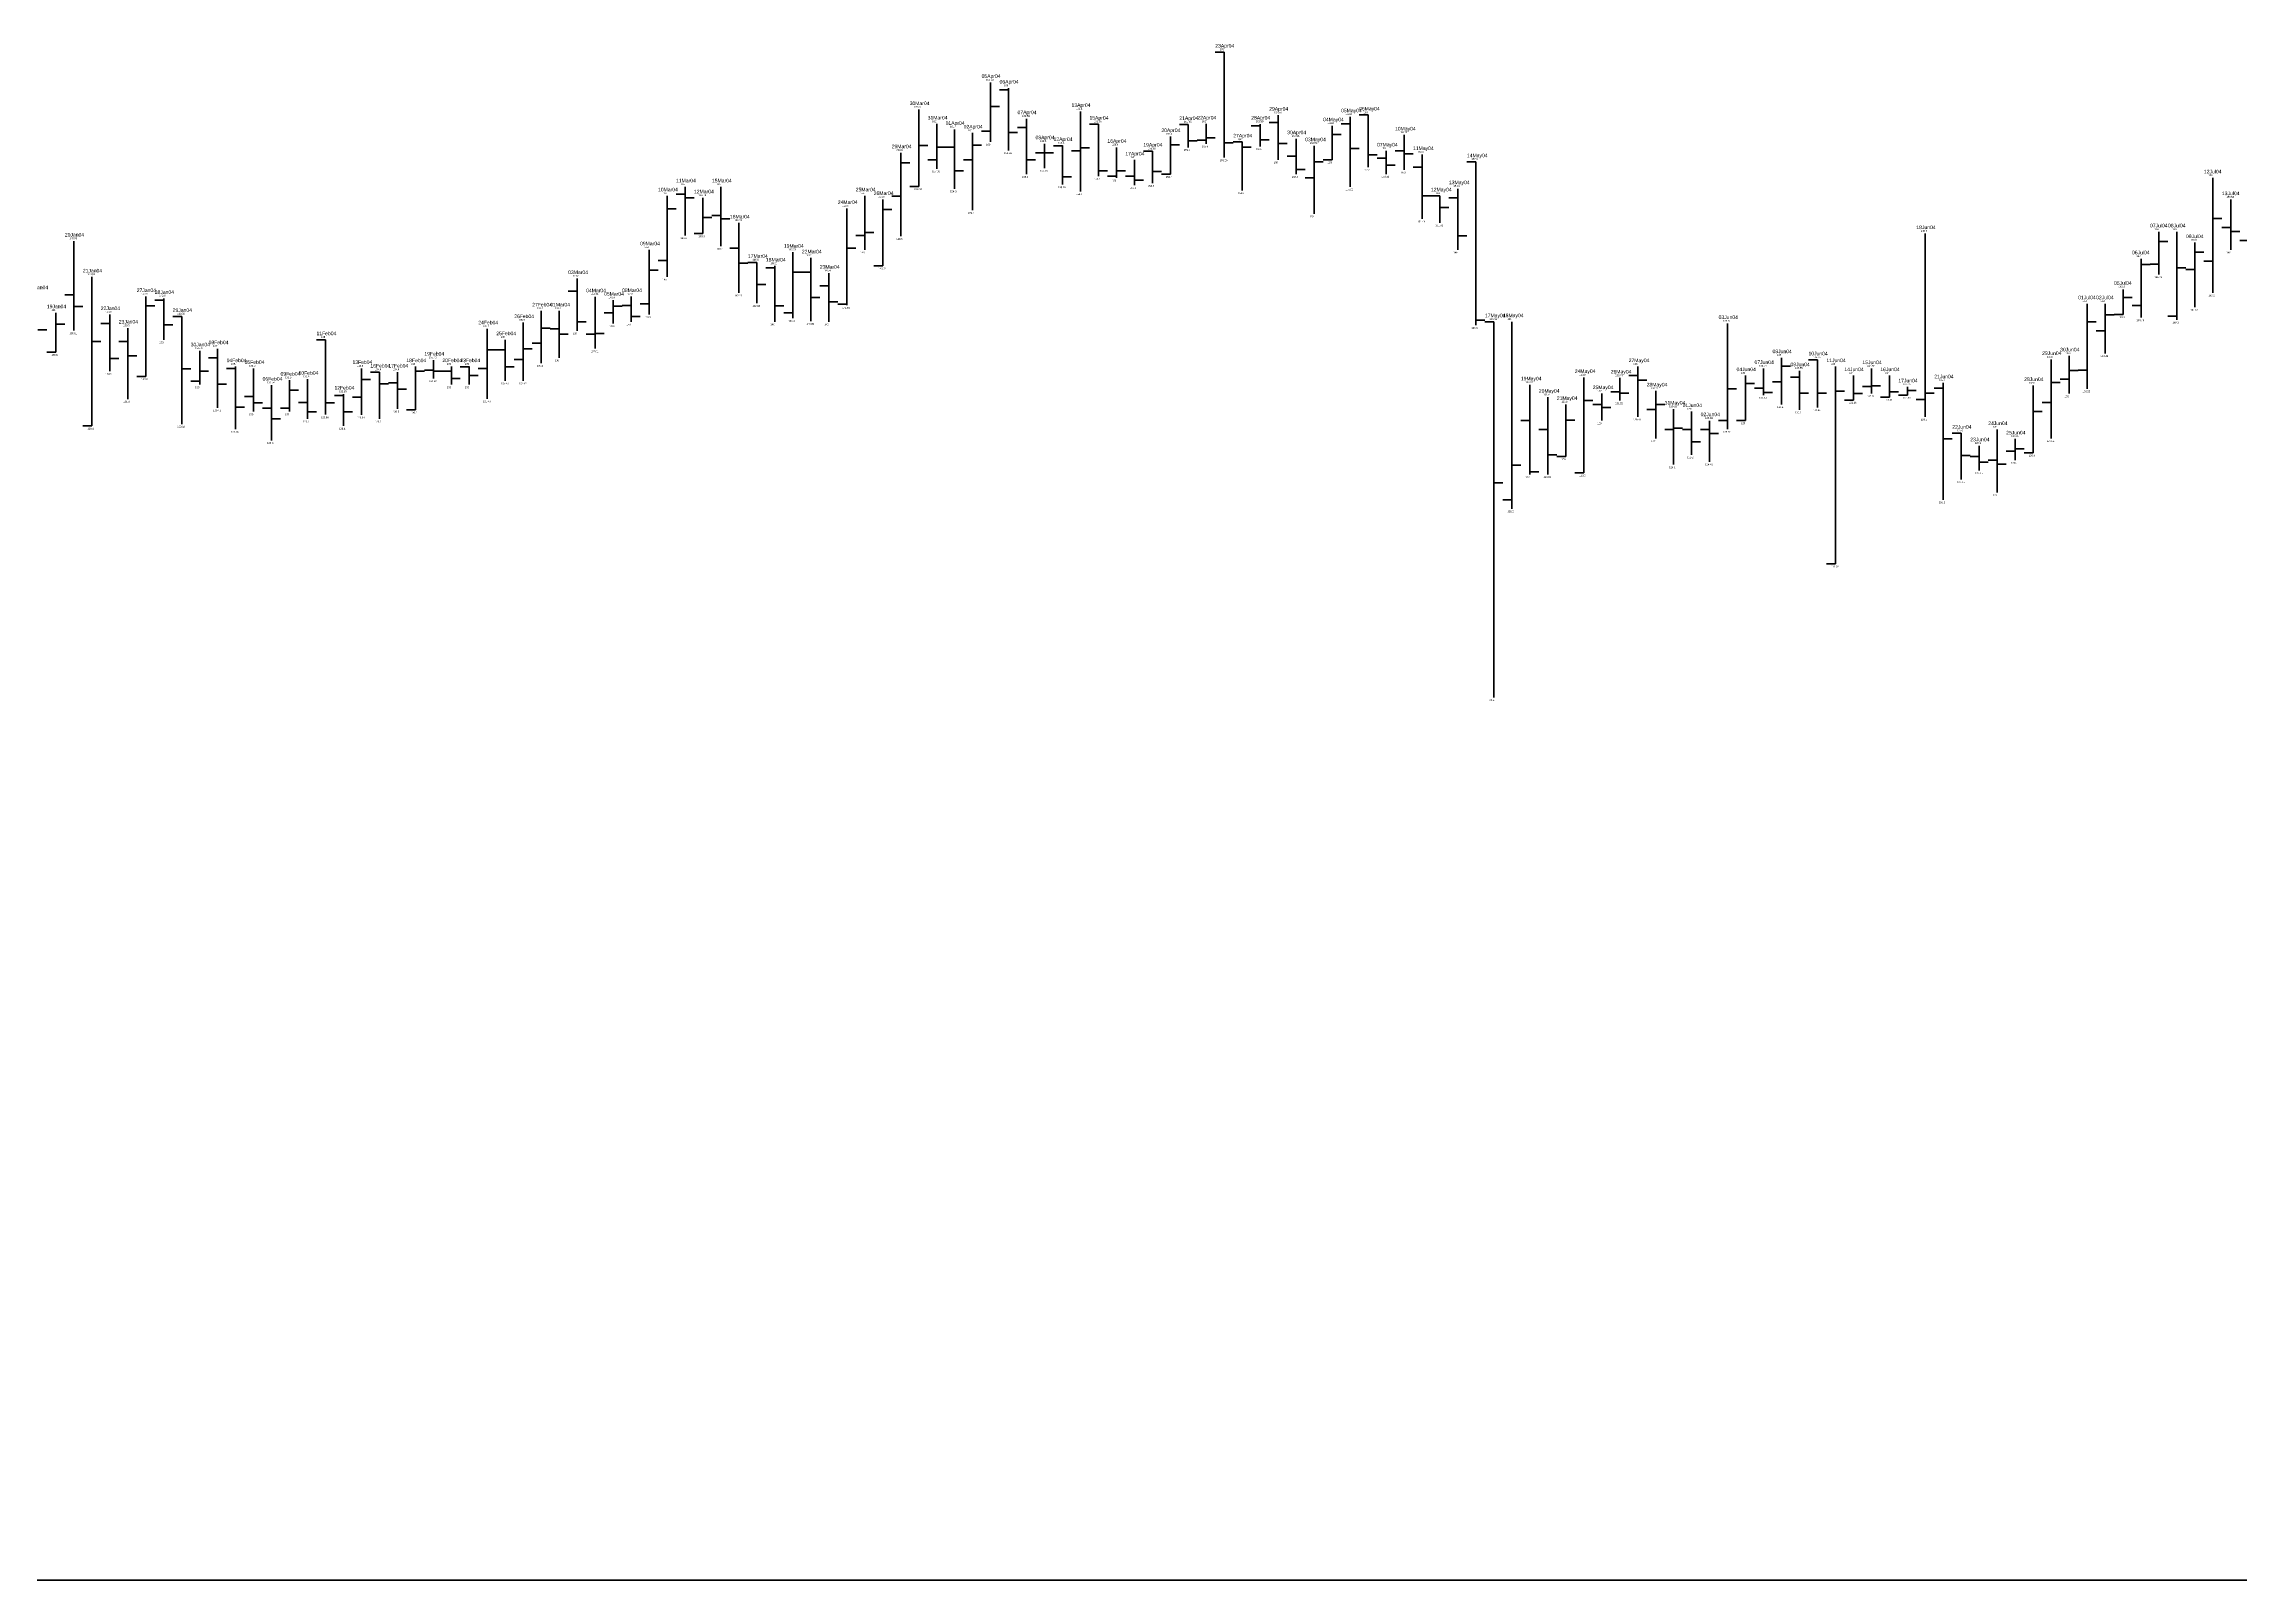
# Model space of a CAD drawing. Header units: inches. Extents: x 0 to 30000, y -20 to 2443.
# Drawn here: x 2246.3 to 2368.5, y 0 to 85.5 of the extents above; entities that cross this region are included whole.
import ezdxf

# ---------------------------------------------------------------- set-up
doc = ezdxf.new("R2010")
doc.units = ezdxf.units.IN
doc.header["$MEASUREMENT"] = 0
for name, color, linetype in [('axis', 7, 'Continuous'), ('DATE', 7, 'Continuous'), ('Graph', 7, 'Continuous'), ('Rate', 7, 'Continuous')]:
    doc.layers.add(name, color=color, linetype=linetype)
doc.styles.get("Standard").update_dxf_attribs({"font": 'arial.ttf'})

msp = doc.modelspace()

# ---------------------------------------------------------------- linework, layer by layer
at = {"layer": 'axis', "color": 7, "lineweight": 35}
msp.add_line((0, 0), (30000, 0), dxfattribs=at)
at = {"layer": 'Graph', "color": 1, "lineweight": 35}
for p, q in [((2312, 85), (2311.5, 85)), ((2312, 85), (2312, 79.13)), ((2300, 82.9), (2299.5, 82.9)), ((2300, 83), (2300, 79.53)), ((2297, 80.7), (2297, 77.4)), ((2301, 80.8), (2300.5, 80.8)), ((2301, 81.295), (2301, 78.2)), ((2305, 80.99), (2304.5, 80.99)), ((2305, 80.99), (2305, 78.1)), ((2310, 80.975), (2309.5, 80.975)), ((2310, 80.975), (2310, 79.7)), ((2314, 80.9), (2313.5, 80.9)), ((2314, 80.995), (2314, 79.75)), ((2315, 81.09), (2314.5, 81.09)), ((2315, 81.49), (2315, 79)), ((2319, 81), (2318.5, 81)), ((2319, 81.4), (2319, 77.51)), ((2320, 81.5), (2319.5, 81.5)), ((2320, 81.5), (2320, 78.6)), ((2297, 79.715), (2296.5, 79.715)), ((2300, 80.535), (2300.5, 80.535)), ((2302, 79.9), (2302, 78.545)), ((2303, 79.78), (2302.5, 79.78)), ((2303, 79.8), (2303, 77.63)), ((2308, 79.49), (2307.5, 79.49)), ((2308, 79.49), (2308, 77.7)), ((2310, 80.065), (2310.5, 80.065)), ((2312, 79.955), (2312.5, 79.955)), ((2313, 80), (2312.5, 80)), ((2313, 80), (2313, 77.3)), ((2313, 79.71), (2313.5, 79.71)), ((2314, 80.11), (2314.5, 80.11)), ((2315, 79.92), (2315.5, 79.92)), ((2316, 80.18), (2316, 78.2)), ((2319, 79.63), (2319.5, 79.63)), ((2321, 79.5), (2321, 78.215)), ((2322, 79.5), (2321.5, 79.5)), ((2322, 80.39), (2322, 78.45)), ((2297, 78.4), (2297.5, 78.4)), ((2301, 79), (2301.5, 79)), ((2302, 79.4), (2301.5, 79.4)), ((2302, 79.395), (2302.5, 79.395)), ((2305, 78.395), (2305.5, 78.395)), ((2307, 79), (2307, 77.6)), ((2308, 78.355), (2308.5, 78.355)), ((2316, 79.21), (2315.5, 79.21)), ((2316, 78.46), (2316.5, 78.46)), ((2320, 79.29), (2320.5, 79.29)), ((2321, 79.1), (2320.5, 79.1)), ((2321, 78.71), (2321.5, 78.71)), ((2322, 79.33), (2322.5, 79.33)), ((2323, 78.6), (2322.5, 78.6)), ((2323, 79.3), (2323, 75.72)), ((2326, 78.9), (2325.5, 78.9)), ((2326, 78.9), (2326, 69.8)), ((2282, 77.1), (2281.5, 77.1)), ((2282, 77.5), (2282, 74.8)), ((2284, 77.5), (2284, 74.2)), ((2303, 78.06), (2303.5, 78.06)), ((2307, 78.1), (2306.5, 78.1)), ((2307, 77.87), (2307.5, 77.87)), ((2323, 77.005), (2323.5, 77.005)), ((2324, 77), (2323.5, 77)), ((2324, 77), (2324, 75.505)), ((2325, 77.4), (2325, 74)), ((2282, 76.885), (2282.5, 76.885)), ((2284, 75.9), (2283.5, 75.9)), ((2324, 76.345), (2324.5, 76.345)), ((2325, 76.9), (2324.5, 76.9)), ((2368, 76.79), (2368, 74)), ((2284, 75.73), (2284.5, 75.73)), ((2285, 75.495), (2285, 71.605)), ((2325, 74.775), (2325.5, 74.775)), ((2368, 75.245), (2367.5, 75.245)), ((2368, 75.01), (2368.5, 75.01)), ((2248, 74.49), (2248, 69.505)), ((2285, 74.1), (2284.5, 74.1)), ((2289, 73.55), (2289, 70.025)), ((2369, 74.52), (2368.5, 74.52)), ((2276, 72.4), (2276, 69.5)), ((2285, 73.255), (2285.5, 73.255)), ((2286, 73.3), (2285.5, 73.3)), ((2286, 73.3), (2286, 71.025)), ((2287, 73), (2286.5, 73)), ((2287, 73.1), (2287, 70)), ((2289, 72.765), (2288.5, 72.765)), ((2290, 72.7), (2290, 70)), ((2248, 71.5), (2247.5, 71.5)), ((2253, 71.2), (2252.5, 71.2)), ((2253, 71.3), (2253, 69)), ((2276, 71.7), (2275.5, 71.7)), ((2279, 70.9), (2278.5, 70.9)), ((2279, 71.4), (2279, 70)), ((2286, 72.07), (2286.5, 72.07)), ((2287, 70.88), (2287.5, 70.88)), ((2289, 71.34), (2289.5, 71.34)), ((2290, 71.995), (2289.5, 71.995)), ((2290, 71.105), (2290.5, 71.105)), ((2248, 70.84), (2248.5, 70.84)), ((2250, 69.9), (2249.5, 69.9)), ((2250, 70.4), (2250, 67.25)), ((2251, 69.65), (2251, 65.7)), ((2253, 69.835), (2253.5, 69.835)), ((2254, 70.295), (2253.5, 70.295)), ((2254, 70.295), (2254, 64.31)), ((2275, 70.6), (2275, 68)), ((2276, 70), (2276.5, 70)), ((2279, 70.295), (2279.5, 70.295)), ((2326, 70.08), (2326.5, 70.08)), ((2327, 69.995), (2326.5, 69.995)), ((2327, 69.995), (2327, 49.1)), ((2251, 68.9), (2250.5, 68.9)), ((2256, 68.5), (2256, 65.205)), ((2262, 69), (2261.5, 69)), ((2262, 69), (2262, 64.83)), ((2272, 68.43), (2271.5, 68.43)), ((2272, 69), (2272, 66.715)), ((2275, 69.6), (2274.5, 69.6)), ((2275, 69.315), (2275.5, 69.315)), ((2250, 67.955), (2250.5, 67.955)), ((2251, 68.095), (2251.5, 68.095)), ((2254, 67.37), (2254.5, 67.37)), ((2256, 68), (2255.5, 68)), ((2257, 67.4), (2256.5, 67.4)), ((2257, 67.5), (2257, 64.025)), ((2258, 67.4), (2258, 65)), ((2265, 67.2), (2264.5, 67.2)), ((2265, 67.2), (2265, 64.6)), ((2266, 67.2), (2266, 65.15)), ((2268, 67.3), (2267.5, 67.3)), ((2268, 67.865), (2268, 66.84)), ((2268, 67.24), (2268.5, 67.24)), ((2269, 67.24), (2268.5, 67.24)), ((2269, 67.5), (2269, 66.5)), ((2270, 67.49), (2269.5, 67.49)), ((2270, 67.5), (2270, 66.5)), ((2272, 67.485), (2272.5, 67.485)), ((2335, 67.5), (2335, 64.705)), ((2342, 67.395), (2342, 65.915)), ((2344, 67.275), (2344, 65.1)), ((2345, 67.88), (2344.5, 67.88)), ((2345, 67.88), (2345, 65.23)), ((2256, 66.53), (2256.5, 66.53)), ((2259, 66.47), (2259, 63.4)), ((2261, 66.8), (2261, 64.6)), ((2263, 65.975), (2263, 64.2)), ((2265, 66.55), (2265.5, 66.55)), ((2266, 66.6), (2265.5, 66.6)), ((2266, 66.255), (2266.5, 66.255)), ((2269, 66.845), (2269.5, 66.845)), ((2270, 67.015), (2270.5, 67.015)), ((2329, 66.485), (2329, 61.5)), ((2333, 66), (2333, 64.5)), ((2334, 66.1), (2333.5, 66.1)), ((2334, 66.87), (2334, 65.61)), ((2334, 66.02), (2334.5, 66.02)), ((2335, 67), (2334.5, 67)), ((2335, 66.74), (2335.5, 66.74)), ((2342, 66.3), (2341.5, 66.3)), ((2342, 66.065), (2342.5, 66.065)), ((2344, 66.92), (2343.5, 66.92)), ((2344, 66.02), (2344.5, 66.02)), ((2345, 66.03), (2345.5, 66.03)), ((2352, 66.3), (2351.5, 66.3)), ((2352, 66.6), (2352, 60.1)), ((2257, 65.245), (2257.5, 65.245)), ((2258, 65.84), (2257.5, 65.84)), ((2258, 65.49), (2258.5, 65.49)), ((2259, 65.2), (2258.5, 65.2)), ((2261, 65.5), (2260.5, 65.5)), ((2261, 64.98), (2261.5, 64.98)), ((2262, 65.495), (2262.5, 65.495)), ((2263, 65.9), (2262.5, 65.9)), ((2263, 64.985), (2263.5, 64.985)), ((2330, 65.8), (2330, 61.51)), ((2333, 65.4), (2332.5, 65.4)), ((2333, 65.22), (2333.5, 65.22)), ((2338, 65), (2338, 62.6)), ((2259, 64.595), (2259.5, 64.595)), ((2329, 64.5), (2328.5, 64.5)), ((2330, 64), (2329.5, 64)), ((2338, 64), (2337.5, 64)), ((2339, 64), (2338.5, 64)), ((2339, 64.495), (2339, 62.21)), ((2339, 63.79), (2339.5, 63.79)), ((2353, 63.8), (2352.5, 63.8)), ((2353, 63.8), (2353, 61.225)), ((2355, 64), (2355, 60.5)), ((2330, 62.595), (2330.5, 62.595)), ((2338, 63.31), (2338.5, 63.31)), ((2352, 63.49), (2352.5, 63.49)), ((2353, 62.55), (2353.5, 62.55)), ((2354, 62.5), (2353.5, 62.5)), ((2354, 63.1), (2354, 61.725)), ((2329, 61.645), (2329.5, 61.645)), ((2354, 62.19), (2354.5, 62.19)), ((2355, 62.3), (2354.5, 62.3)), ((2355, 62.08), (2355.5, 62.08)), ((2327, 61.03), (2327.5, 61.03))]:
    msp.add_line(p, q, dxfattribs=at)
at = {"layer": 'Graph', "color": 3, "lineweight": 35}
for p, q in [((2299, 83.31), (2299, 80)), ((2299, 81.97), (2299.5, 81.97)), ((2295, 81.8), (2295, 77.52)), ((2296, 81), (2296, 78.51)), ((2304, 81.7), (2304, 77.25)), ((2311, 81), (2311, 79.9)), ((2318, 80.9), (2318, 79)), ((2295, 79.8), (2295.5, 79.8)), ((2296, 79.715), (2296.5, 79.715)), ((2298, 80.5), (2298, 76.2)), ((2298, 79.825), (2298.5, 79.825)), ((2299, 80.595), (2298.5, 80.595)), ((2304, 79.5), (2303.5, 79.5)), ((2304, 79.67), (2304.5, 79.67)), ((2306, 79.7), (2306, 78)), ((2309, 80.3), (2309, 78.2)), ((2309, 79.84), (2309.5, 79.84)), ((2311, 80.1), (2310.5, 80.1)), ((2311, 80.23), (2311.5, 80.23)), ((2317, 79.79), (2317, 76)), ((2318, 80.415), (2318.5, 80.415)), ((2294, 79.4), (2294, 74.75)), ((2294, 78.83), (2294.5, 78.83)), ((2296, 79), (2295.5, 79)), ((2298, 79), (2297.5, 79)), ((2306, 78.39), (2306.5, 78.39)), ((2309, 78.2), (2308.5, 78.2)), ((2317, 78.9), (2317.5, 78.9)), ((2318, 79), (2317.5, 79)), ((2281, 77), (2281, 72.5)), ((2292, 77), (2292, 74)), ((2294, 76.99), (2293.5, 76.99)), ((2295, 77.52), (2294.5, 77.52)), ((2306, 78.105), (2305.5, 78.105)), ((2317, 78), (2316.5, 78)), ((2367, 78), (2367, 71.6)), ((2281, 76.285), (2281.5, 76.285)), ((2283, 76.89), (2283, 74.9)), ((2283, 75.8), (2283.5, 75.8)), ((2291, 76.3), (2291, 70.915)), ((2293, 76.8), (2293, 73.11)), ((2293, 76.245), (2293.5, 76.245)), ((2283, 74.9), (2282.5, 74.9)), ((2292, 74.8), (2291.5, 74.8)), ((2292, 74.965), (2292.5, 74.965)), ((2351, 74.9), (2351, 64.7)), ((2364, 75), (2364, 72.63)), ((2365, 75), (2365, 70.1)), ((2367, 75.745), (2367.5, 75.745)), ((2280, 74), (2280, 70.4)), ((2281, 73.4), (2280.5, 73.4)), ((2288, 73.865), (2288, 70.2)), ((2291, 74.09), (2291.5, 74.09)), ((2363, 73.5), (2363, 70.23)), ((2364, 74.47), (2364.5, 74.47)), ((2366, 74.4), (2366, 70.81)), ((2366, 73.875), (2366.5, 73.875)), ((2367, 73.375), (2366.5, 73.375)), ((2249, 72.49), (2249, 64.2)), ((2280, 72.875), (2280.5, 72.875)), ((2288, 72.765), (2288.5, 72.765)), ((2293, 73.11), (2292.5, 73.11)), ((2363, 73.185), (2363.5, 73.185)), ((2364, 73.2), (2363.5, 73.2)), ((2365, 72.99), (2365.5, 72.99)), ((2366, 72.9), (2365.5, 72.9)), ((2252, 71.4), (2252, 66.95)), ((2252, 70.885), (2252.5, 70.885)), ((2277, 71.39), (2277, 68.505)), ((2278, 71.2), (2278, 69.9)), ((2278, 70.865), (2278.5, 70.865)), ((2280, 70.99), (2279.5, 70.99)), ((2291, 70.98), (2290.5, 70.98)), ((2360, 71), (2360, 66.275)), ((2361, 71), (2361, 68.24)), ((2362, 71.8), (2362, 70.4)), ((2362, 71.355), (2362.5, 71.355)), ((2363, 70.9), (2362.5, 70.9)), ((2247, 70.5), (2247, 68.3)), ((2247, 69.855), (2247.5, 69.855)), ((2273, 69.95), (2273, 66.71)), ((2274, 70.6), (2274, 67.7)), ((2278, 70.49), (2277.5, 70.49)), ((2288, 70.5), (2287.5, 70.5)), ((2328, 70), (2328, 59.6)), ((2340, 69.9), (2340, 64.02)), ((2360, 69.985), (2360.5, 69.985)), ((2361, 70.375), (2361.5, 70.375)), ((2362, 70.4), (2361.5, 70.4)), ((2365, 70.31), (2364.5, 70.31)), ((2246, 69.55), (2246.5, 69.55)), ((2249, 68.905), (2249.5, 68.905)), ((2271, 69.6), (2271, 65.715)), ((2271, 68.43), (2271.5, 68.43)), ((2273, 68.5), (2273.5, 68.5)), ((2274, 68.8), (2273.5, 68.8)), ((2274, 69.635), (2274.5, 69.635)), ((2277, 69.31), (2276.5, 69.31)), ((2277, 69.35), (2277.5, 69.35)), ((2361, 69.5), (2360.5, 69.5)), ((2247, 68.3), (2246.5, 68.3)), ((2255, 68.38), (2255, 66.5)), ((2255, 67.245), (2255.5, 67.245)), ((2264, 67.4), (2264, 64.82)), ((2267, 67.5), (2267, 65.1)), ((2267, 67.25), (2267.5, 67.25)), ((2271, 67.4), (2270.5, 67.4)), ((2273, 67.9), (2272.5, 67.9)), ((2343, 68), (2343, 65.4)), ((2343, 67.52), (2343.5, 67.52)), ((2346, 67.5), (2346, 56.53)), ((2348, 67.39), (2348, 66.005)), ((2358, 67.9), (2358, 63.51)), ((2359, 68.1), (2359, 66)), ((2359, 67.29), (2359.5, 67.29)), ((2360, 67.3), (2359.5, 67.3)), ((2252, 66.95), (2251.5, 66.95)), ((2255, 66.7), (2254.5, 66.7)), ((2260, 66.75), (2260, 65)), ((2260, 66.185), (2260.5, 66.185)), ((2264, 66.78), (2264.5, 66.78)), ((2332, 66.9), (2332, 61.6)), ((2336, 66.15), (2336, 63.5)), ((2340, 66.265), (2340.5, 66.265)), ((2341, 67), (2341, 64.5)), ((2341, 66.565), (2341.5, 66.565)), ((2343, 66.66), (2342.5, 66.66)), ((2346, 66.145), (2346.5, 66.145)), ((2347, 67), (2347, 65.645)), ((2347, 66.015), (2347.5, 66.015)), ((2348, 66.4), (2347.5, 66.4)), ((2348, 66.43), (2348.5, 66.43)), ((2349, 67), (2349, 65.805)), ((2349, 66.1), (2349.5, 66.1)), ((2350, 66.375), (2350, 65.915)), ((2350, 66.18), (2350.5, 66.18)), ((2351, 66.025), (2351.5, 66.025)), ((2357, 66.45), (2357, 62.7)), ((2358, 66.625), (2358.5, 66.625)), ((2359, 66.8), (2358.5, 66.8)), ((2260, 65.2), (2259.5, 65.2)), ((2264, 65.8), (2263.5, 65.8)), ((2267, 65.1), (2266.5, 65.1)), ((2331, 65.4), (2331, 62.5)), ((2332, 65.62), (2332.5, 65.62)), ((2336, 65.115), (2335.5, 65.115)), ((2336, 65.395), (2336.5, 65.395)), ((2337, 65.14), (2337, 62.05)), ((2347, 65.645), (2346.5, 65.645)), ((2349, 65.805), (2348.5, 65.805)), ((2350, 65.915), (2349.5, 65.915)), ((2351, 65.68), (2350.5, 65.68)), ((2357, 65.01), (2357.5, 65.01)), ((2358, 65.5), (2357.5, 65.5)), ((2249, 64.2), (2248.5, 64.2)), ((2331, 64.515), (2331.5, 64.515)), ((2337, 64), (2336.5, 64)), ((2337, 64.075), (2337.5, 64.075)), ((2340, 64.5), (2339.5, 64.5)), ((2341, 64.5), (2340.5, 64.5)), ((2331, 62.5), (2330.5, 62.5)), ((2356, 62.8), (2355.5, 62.8)), ((2356, 63.48), (2356, 62.3)), ((2356, 62.925), (2356.5, 62.925)), ((2357, 62.7), (2356.5, 62.7)), ((2328, 62.02), (2328.5, 62.02)), ((2332, 61.6), (2331.5, 61.6)), ((2328, 60.1), (2327.5, 60.1)), ((2346, 56.53), (2345.5, 56.53))]:
    msp.add_line(p, q, dxfattribs=at)

# ---------------------------------------------------------------- texts
at = {"layer": 'DATE'}
for s, p in [('23Apr04', (2311.5, 85.25)), ('05Apr04', (2298.5, 83.56)), ('06Apr04', (2299.5, 83.25)), ('30Mar04', (2294.5, 82.05)), ('13Apr04', (2303.5, 81.95)), ('29Apr04', (2314.5, 81.74)), ('06May04', (2319.5, 81.75)), ('31Mar04', (2295.5, 81.25)), ('01Apr04', (2296.5, 80.95)), ('02Apr04', (2297.5, 80.75)), ('07Apr04', (2300.5, 81.545)), ('15Apr04', (2304.5, 81.24)), ('20Apr04', (2308.5, 80.55)), ('21Apr04', (2309.5, 81.225)), ('22Apr04', (2310.5, 81.25)), ('28Apr04', (2313.5, 81.245)), ('04May04', (2317.5, 81.15)), ('05May04', (2318.5, 81.65)), ('10May04', (2321.5, 80.64)), ('29Mar04', (2293.5, 79.65)), ('08Apr04', (2301.5, 80.15)), ('12Apr04', (2302.5, 80.05)), ('16Apr04', (2305.5, 79.95)), ('17Apr04', (2306.5, 79.25)), ('19Apr04', (2307.5, 79.74)), ('27Apr04', (2312.5, 80.25)), ('30Apr04', (2315.5, 80.43)), ('03May04', (2316.5, 80.04)), ('07May04', (2320.5, 79.75)), ('11May04', (2322.5, 79.55)), ('14May04', (2325.5, 79.15)), ('12Jul04', (2366.5, 78.25)), ('10Mar04', (2280.5, 77.25)), ('11Mar04', (2281.5, 77.75)), ('12Mar04', (2282.5, 77.14)), ('15Mar04', (2283.5, 77.75)), ('25Mar04', (2291.5, 77.25)), ('26Mar04', (2292.5, 77.05)), ('12May04', (2323.5, 77.25)), ('13May04', (2324.5, 77.65)), ('13Jul04', (2367.5, 77.04)), ('16Mar04', (2284.5, 75.745)), ('24Mar04', (2290.5, 76.55)), ('20Jan04', (2247.5, 74.74)), ('18Jun04', (2350.5, 75.15)), ('07Jul04', (2363.5, 75.25)), ('08Jul04', (2364.5, 75.25)), ('09Jul04', (2365.5, 74.65)), ('09Mar04', (2279.5, 74.25)), ('17Mar04', (2285.5, 73.55)), ('18Mar04', (2286.5, 73.35)), ('19Mar04', (2287.5, 74.115)), ('22Mar04', (2288.5, 73.8)), ('06Jul04', (2362.5, 73.75)), ('21Jan04', (2248.5, 72.74)), ('03Mar04', (2275.5, 72.65)), ('23Mar04', (2289.5, 72.95)), ('05Jul04', (2361.5, 72.05)), ('16Jan04', (2245.5, 71.81)), ('19Jan04', (2246.5, 70.75)), ('27Jan04', (2251.5, 71.65)), ('28Jan04', (2252.5, 71.55)), ('27Feb04', (2273.5, 70.85)), ('01Mar04', (2274.5, 70.85)), ('04Mar04', (2276.5, 71.64)), ('05Mar04', (2277.5, 71.45)), ('08Mar04', (2278.5, 71.65)), ('01Jul04', (2359.5, 71.25)), ('02Jul04', (2360.5, 71.25)), ('22Jan04', (2249.5, 70.65)), ('23Jan04', (2250.5, 69.9)), ('29Jan04', (2253.5, 70.545)), ('24Feb04', (2270.5, 69.85)), ('26Feb04', (2272.5, 70.2)), ('17May04', (2326.5, 70.245)), ('18May04', (2327.5, 70.25)), ('03Jun04', (2339.5, 70.15)), ('30Jan04', (2254.5, 68.63)), ('03Feb04', (2255.5, 68.75)), ('11Feb04', (2261.5, 69.25)), ('25Feb04', (2271.5, 69.25)), ('08Jun04', (2342.5, 68.25)), ('30Jun04', (2358.5, 68.35)), ('04Feb04', (2256.5, 67.75)), ('05Feb04', (2257.5, 67.65)), ('09Feb04', (2259.5, 67)), ('10Feb04', (2260.5, 67.05)), ('13Feb04', (2263.5, 67.65)), ('16Feb04', (2264.5, 67.45)), ('17Feb04', (2265.5, 67.45)), ('18Feb04', (2266.5, 67.75)), ('19Feb04', (2267.5, 68.115)), ('20Feb04', (2268.5, 67.75)), ('23Feb04', (2269.5, 67.75)), ('24May04', (2331.5, 67.15)), ('26May04', (2333.5, 67.12)), ('27May04', (2334.5, 67.75)), ('04Jun04', (2340.5, 67.25)), ('07Jun04', (2341.5, 67.645)), ('09Jun04', (2343.5, 67.525)), ('10Jun04', (2344.5, 68.13)), ('11Jun04', (2345.5, 67.75)), ('14Jun04', (2346.5, 67.25)), ('15Jun04', (2347.5, 67.64)), ('16Jun04', (2348.5, 67.25)), ('29Jun04', (2357.5, 68.15)), ('06Feb04', (2258.5, 66.72)), ('12Feb04', (2262.5, 66.225)), ('19May04', (2328.5, 66.735)), ('20May04', (2329.5, 66.05)), ('25May04', (2332.5, 66.25)), ('28May04', (2335.5, 66.4)), ('17Jun04', (2349.5, 66.625)), ('21Jun04', (2351.5, 66.85)), ('28Jun04', (2356.5, 66.7)), ('21May04', (2330.5, 65.65)), ('31May04', (2336.5, 65.39)), ('01Jun04', (2337.5, 65.25)), ('02Jun04', (2338.5, 64.745)), ('22Jun04', (2352.5, 64.05)), ('23Jun04', (2353.5, 63.35)), ('24Jun04', (2354.5, 64.25)), ('25Jun04', (2355.5, 63.73))]:
    msp.add_text(s, height=0.2, dxfattribs=at).set_placement(p)
at = {"layer": 'Rate'}
for s, p in [('170', (2311.75, 85.1)), ('166.62', (2298.75, 83.41)), ('166', (2299.75, 83.1)), ('163.6', (2294.75, 81.9)), ('163.4', (2303.75, 81.8)), ('162', (2295.75, 81.1)), ('161.4', (2296.75, 80.8)), ('161', (2297.75, 80.6)), ('162.59', (2300.75, 81.395)), ('161.98', (2304.75, 81.09)), ('161.95', (2309.75, 81.075)), ('162', (2310.75, 81.1)), ('161.99', (2313.75, 81.095)), ('162.98', (2314.75, 81.59)), ('161.8', (2317.75, 81)), ('162.8', (2318.75, 81.5)), ('163', (2319.75, 81.6)), ('158.8', (2293.75, 79.5)), ('160', (2298.75, 79.8)), ('159.06', (2299.75, 79.33)), ('159.8', (2301.75, 80)), ('159.6', (2302.75, 79.9)), ('159.4', (2305.75, 79.8)), ('158.98', (2307.75, 79.59)), ('160.6', (2308.75, 80.4)), ('159.4', (2309.75, 79.5)), ('159.8', (2310.75, 79.7)), ('160', (2312.75, 80.1)), ('159.5', (2313.75, 79.55)), ('160.36', (2315.75, 80.28)), ('159.58', (2316.75, 79.89)), ('159', (2320.75, 79.6)), ('160.78', (2321.75, 80.49)), ('158.6', (2322.75, 79.4)), ('157.02', (2295.75, 78.31)), ('157.09', (2301.75, 78.345)), ('158', (2306.75, 79.1)), ('158.26', (2311.75, 78.93)), ('158', (2314.75, 78.8)), ('158', (2317.75, 78.8)), ('157.2', (2319.75, 78.4)), ('156.9', (2321.75, 78.25)), ('157.8', (2325.75, 79)), ('156', (2366.75, 78.1)), ('154', (2280.75, 77.1)), ('155', (2281.75, 77.6)), ('153.78', (2282.75, 76.99)), ('155', (2283.75, 77.6)), ('154', (2291.75, 77.1)), ('153.6', (2292.75, 76.9)), ('155.04', (2294.75, 77.32)), ('154.8', (2296.75, 77.2)), ('156.4', (2300.75, 78)), ('155.26', (2302.75, 77.43)), ('154.5', (2303.75, 77.05)), ('156.2', (2304.75, 77.9)), ('156', (2305.75, 77.8)), ('155.2', (2306.75, 77.4)), ('155.4', (2307.75, 77.5)), ('156.4', (2308.75, 78)), ('154.6', (2312.75, 77.1)), ('156.4', (2315.75, 78)), ('155.02', (2318.75, 77.31)), ('156.43', (2320.75, 78.015)), ('154', (2323.75, 77.1)), ('154.8', (2324.75, 77.5)), ('153.58', (2367.75, 76.89)), ('152.6', (2290.75, 76.4)), ('152.4', (2297.75, 76)), ('152', (2316.75, 75.8)), ('148.98', (2247.75, 74.59)), ('149.6', (2281.75, 74.6)), ('149.8', (2282.75, 74.7)), ('150.99', (2284.75, 75.595)), ('149.5', (2293.75, 74.55)), ('151.44', (2322.75, 75.52)), ('151.01', (2323.75, 75.305)), ('149.8', (2350.75, 75)), ('150', (2363.75, 75.1)), ('150', (2364.75, 75.1)), ('148.8', (2365.75, 74.5)), ('148', (2279.75, 74.1)), ('148.4', (2283.75, 74)), ('146.6', (2285.75, 73.4)), ('147.73', (2287.75, 73.965)), ('147.1', (2288.75, 73.65)), ('148', (2291.75, 73.8)), ('148', (2324.75, 73.8)), ('147', (2362.75, 73.6)), ('148', (2367.75, 73.8)), ('144.98', (2248.75, 72.59)), ('144.8', (2275.75, 72.5)), ('145', (2280.75, 72.3)), ('146.2', (2286.75, 73.2)), ('145.4', (2289.75, 72.8)), ('146.22', (2292.75, 72.91)), ('145.26', (2363.75, 72.43)), ('142.8', (2251.75, 71.5)), ('142.6', (2252.75, 71.4)), ('142.78', (2276.75, 71.49)), ('142.4', (2277.75, 71.3)), ('142.8', (2278.75, 71.5)), ('143.21', (2284.75, 71.405)), ('142.05', (2285.75, 70.825)), ('142', (2359.75, 71.1)), ('142', (2360.75, 71.1)), ('143.6', (2361.75, 71.9)), ('143.2', (2366.75, 71.4)), ('141', (2246.75, 70.6)), ('140.8', (2249.75, 70.5)), ('139.3', (2250.75, 69.75)), ('140.59', (2253.75, 70.395)), ('139.2', (2270.75, 69.7)), ('139.9', (2272.75, 70.05)), ('141.2', (2273.75, 70.7)), ('141.2', (2274.75, 70.7)), ('139.8', (2277.75, 69.7)), ('140', (2278.75, 69.8)), ('140.8', (2279.75, 70.2)), ('140', (2286.75, 69.8)), ('140.4', (2287.75, 70)), ('140.05', (2288.75, 69.825)), ('140', (2289.75, 69.8)), ('141.83', (2290.75, 70.715)), ('139.6', (2325.75, 69.6)), ('139.99', (2326.75, 70.095)), ('140', (2327.75, 70.1)), ('139.8', (2339.75, 70)), ('140.8', (2361.75, 70.2)), ('140.46', (2362.75, 70.03)), ('140.2', (2364.75, 69.9)), ('141.62', (2365.75, 70.61)), ('139.01', (2247.75, 69.305)), ('138', (2252.75, 68.8)), ('136.76', (2254.75, 68.48)), ('137', (2255.75, 68.6)), ('138', (2261.75, 69.1)), ('138', (2271.75, 69.1)), ('139', (2275.75, 69.3)), ('136.6', (2246.75, 68.1)), ('135', (2256.75, 67.6)), ('134.8', (2257.75, 67.5)), ('134.8', (2263.75, 67.5)), ('134.4', (2264.75, 67.3)), ('134.4', (2265.75, 67.3)), ('135', (2266.75, 67.6)), ('135.73', (2267.75, 67.965)), ('135', (2268.75, 67.6)), ('135', (2269.75, 67.6)), ('135.4', (2273.75, 67.5)), ('136', (2274.75, 67.8)), ('137.01', (2276.75, 68.305)), ('135', (2334.75, 67.6)), ('134', (2340.75, 67.1)), ('134.79', (2341.75, 67.495)), ('136', (2342.75, 68.1)), ('134.55', (2343.75, 67.375)), ('135.76', (2344.75, 67.98)), ('135', (2345.75, 67.6)), ('134', (2346.75, 67.1)), ('134.78', (2347.75, 67.49)), ('134', (2348.75, 67.1)), ('135.8', (2357.75, 68)), ('136.2', (2358.75, 68.2)), ('136.48', (2360.75, 68.04)), ('134.5', (2249.75, 67.05)), ('133.9', (2251.75, 66.75)), ('133', (2254.75, 66.3)), ('132.94', (2258.75, 66.57)), ('133.5', (2259.75, 66.85)), ('133.6', (2260.75, 66.9)), ('131.95', (2262.75, 66.075)), ('133.68', (2267.75, 66.64)), ('133', (2268.75, 66.3)), ('133', (2269.75, 66.3)), ('133.43', (2271.75, 66.515)), ('133.42', (2272.75, 66.51)), ('132.97', (2328.75, 66.585)), ('131.6', (2329.75, 65.9)), ('133.8', (2331.75, 67)), ('132', (2332.75, 66.1)), ('133.74', (2333.75, 66.97)), ('132.3', (2335.75, 66.25)), ('132.75', (2349.75, 66.475)), ('133.2', (2351.75, 66.7)), ('132.9', (2356.75, 66.55)), ('132.55', (2359.75, 66.075)), ('131.4', (2250.75, 65.5)), ('130.41', (2255.75, 65.005)), ('130', (2257.75, 64.8)), ('130', (2259.75, 64.8)), ('130.3', (2265.75, 64.95)), ('130.2', (2266.75, 64.9)), ('131.43', (2270.75, 65.515)), ('130.8', (2330.75, 65.5)), ('131.22', (2333.75, 65.41)), ('130.28', (2336.75, 65.24)), ('130', (2337.75, 65.1)), ('131.83', (2341.75, 65.715)), ('130.8', (2342.75, 65.2)), ('130.2', (2343.75, 64.9)), ('130.46', (2344.75, 65.03)), ('131.29', (2346.75, 65.445)), ('132.01', (2347.75, 65.805)), ('131.61', (2348.75, 65.605)), ('131.83', (2349.75, 65.715)), ('132', (2358.75, 65.8)), ('128.4', (2248.75, 64)), ('128.62', (2253.75, 64.11)), ('128.05', (2256.75, 63.825)), ('129.2', (2260.75, 64.4)), ('129.66', (2261.75, 64.63)), ('128.4', (2262.75, 64)), ('129.64', (2263.75, 64.62)), ('129.2', (2264.75, 64.4)), ('129', (2332.75, 64.3)), ('129.41', (2334.75, 64.505)), ('128.99', (2338.75, 64.595)), ('128.04', (2339.75, 63.82)), ('129', (2340.75, 64.3)), ('129.4', (2350.75, 64.5)), ('127.6', (2352.75, 63.9)), ('128', (2354.75, 64.1)), ('126.96', (2355.75, 63.58)), ('126.8', (2258.75, 63.2)), ('125', (2330.75, 62.3)), ('127', (2335.75, 63.3)), ('125.2', (2337.75, 62.4)), ('126.2', (2353.75, 63.2)), ('125.4', (2356.75, 62.5)), ('127.02', (2357.75, 63.31)), ('123', (2328.75, 61.3)), ('123.02', (2329.75, 61.31)), ('123.2', (2331.75, 61.4)), ('124.1', (2336.75, 61.85)), ('124.42', (2338.75, 62.01)), ('122.45', (2352.75, 61.025)), ('123.45', (2353.75, 61.525)), ('124.6', (2355.75, 62.1)), ('120.2', (2351.75, 59.9)), ('121', (2354.75, 60.3)), ('119.2', (2327.75, 59.4)), ('113.06', (2345.75, 56.33)), ('98.2', (2326.75, 48.9))]:
    msp.add_text(s, height=0.1, dxfattribs=at).set_placement(p)

doc.saveas('drawing.dxf')
